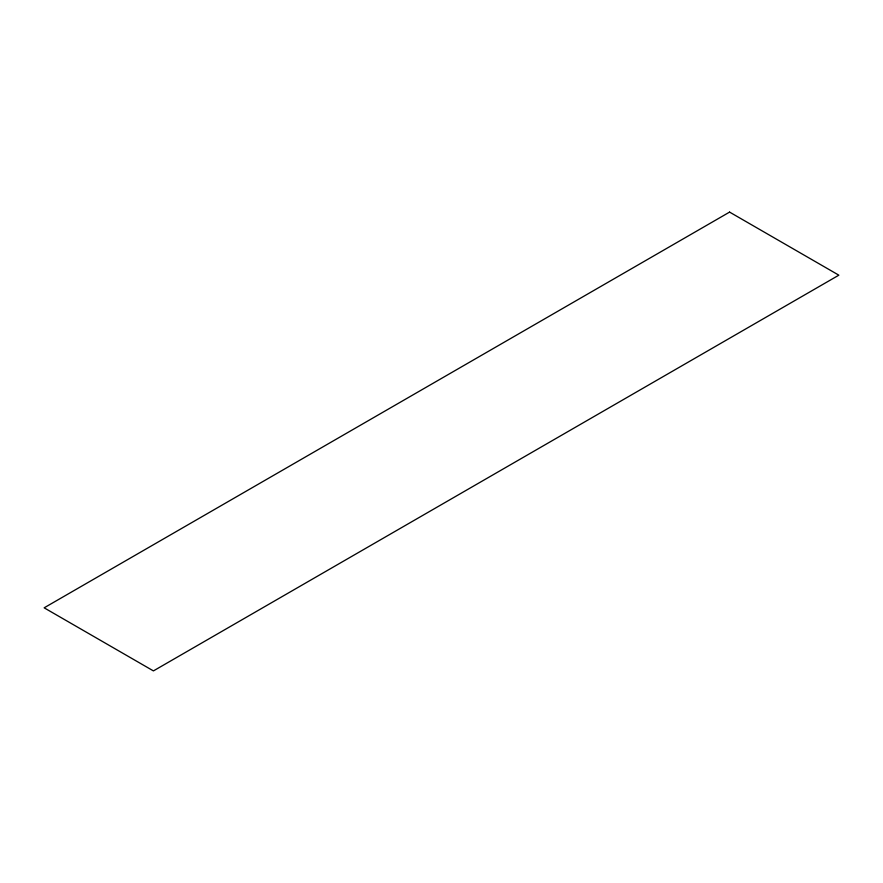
<?xml version="1.0" encoding="UTF-8"?>
<svg xmlns="http://www.w3.org/2000/svg" width="883" height="883" viewBox="0 0 883 883"><rect width="100%" height="100%" fill="white"/><g stroke="black" fill="none" stroke-linecap="round" stroke-linejoin="round"><path stroke-width="1.32" d="M729.579 212.097L44.15 607.824L153.421 670.903L838.85 275.176L729.579 212.097"/></g></svg>
